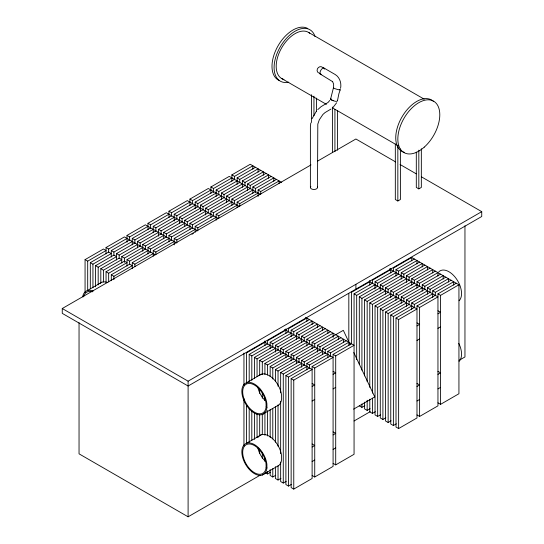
<?xml version="1.0" encoding="UTF-8"?>
<svg xmlns="http://www.w3.org/2000/svg" width="544" height="544" viewBox="0 0 544 544"><rect width="100%" height="100%" fill="white"/><g stroke="black" fill="none" stroke-linecap="round" stroke-linejoin="round"><path stroke-width="0.82" d="M333.615 87.101L333.608 83.973L332.445 81.328L332.717 81.716L320.545 74.236M340.571 88.346C341.618 83.266 339.83 77.357 335.267 74.562L324.442 68.306M310.801 122.978L310.386 126.813L310.386 187.428M340.204 89.882L338.892 93.711L337.43 100.953A3.665 1.19 15.9 0 1 335.05 101.245L331.684 100.13L330.596 99.022L333.438 87.822M330.596 99.022L330.691 98.729A3.665 1.19 15.9 0 1 331.017 98.512M312.079 118.66L316.384 111.214M336.654 102.734L332.874 107.664M329.807 100.436L328.052 102.449L321.055 106.678L317.757 109.636M330.97 109.052L325.081 112.547L322.884 114.492L319.294 119.83L317.805 124.107L317.506 187.428M85.068 259.631L103.421 249.036L106.046 250.546L87.693 261.147L85.068 259.631L85.068 292.577M106.046 253.926L106.046 247.52L124.399 236.926L155.203 254.714M127.017 242.196L127.017 235.409L145.37 224.815L176.834 242.978M147.995 229.711L147.995 223.305L166.342 212.711L197.805 230.874M168.966 217.6L168.966 211.194L187.32 200.6L218.124 218.382M189.938 205.489L189.938 199.084L208.291 188.489L239.095 206.278M210.916 193.385L210.916 186.973L229.269 176.378L260.726 194.541M231.887 181.274L231.887 174.869L250.24 164.274L281.704 182.437M106.046 247.52L108.664 249.036L127.017 238.442M127.017 235.409L129.642 236.926L147.995 226.331M147.995 223.305L150.613 224.815L168.966 214.22M168.966 211.194L171.591 212.711L189.938 202.11M189.938 199.084L192.562 200.6L210.916 190.006M210.916 186.973L213.534 188.489L231.887 177.895M231.887 174.869L234.512 176.378L252.858 165.784L252.858 169.164M90.318 262.657L108.664 252.062L111.289 253.579L92.936 264.173L90.318 262.657L90.318 288.85M111.289 256.958L111.289 250.546L129.642 239.952M132.26 244.848L132.26 238.442L150.613 227.848M153.238 232.737L153.238 226.331L171.591 215.737M174.209 221L174.209 214.22L192.562 203.626M195.18 208.522L195.18 202.11L213.534 191.515M216.158 196.411L216.158 190.006L234.512 179.404M237.13 184.3L237.13 177.895L255.483 167.3M111.289 250.546L113.907 252.062L132.26 241.468M132.26 238.442L134.885 239.952L153.238 229.357M153.238 226.331L155.856 227.848L174.209 217.246M174.209 214.22L176.834 215.737L195.18 205.142M195.18 202.11L197.805 203.626L216.158 193.032M216.158 190.006L218.776 191.515L237.13 180.921M237.13 177.895L239.754 179.404L258.108 168.81L258.108 172.19M95.56 265.683L113.907 255.088L116.532 256.605L98.178 267.199L95.56 265.683L95.56 286.804M116.532 259.984L116.532 253.579L134.885 242.978M137.503 247.874L137.503 241.468L155.856 230.874M158.481 236.137L158.481 229.357L176.834 218.763M179.452 223.652L179.452 217.246L197.805 206.652M200.43 211.548L200.43 205.142L218.776 194.541M221.401 199.437L221.401 193.032L239.754 182.437M242.372 187.326L242.372 180.921L260.726 170.326M116.532 253.579L119.156 255.088L137.503 244.494M137.503 241.468L140.128 242.978L158.481 232.383M158.481 229.357L161.099 230.874L179.452 220.279M179.452 217.246L182.077 218.763L200.43 208.168M200.43 205.142L203.048 206.652L221.401 196.058M221.401 193.032L224.019 194.541L242.372 183.947M242.372 180.921L244.997 182.437L263.35 171.843L263.35 175.216M100.803 268.716L119.156 258.114L121.774 259.631L103.421 270.225L100.803 268.716L100.803 283.077M121.774 263.01L121.774 256.605L140.128 246.01M142.746 251.274L142.746 244.494L161.099 233.9M163.724 238.789L163.724 232.383L182.077 221.789M184.695 226.685L184.695 220.279L203.048 209.678M205.673 214.948L205.673 208.168L224.019 197.574M226.644 202.463L226.644 196.058L244.997 185.463M247.615 190.352L247.615 183.947L265.968 173.352M121.774 256.605L124.399 258.114L142.746 247.52M142.746 244.494L145.37 246.01L163.724 235.409M163.724 232.383L166.342 233.9L184.695 223.305M184.695 220.279L187.32 221.789L205.673 211.194M205.673 208.168L208.291 209.678L226.644 199.084M226.644 196.058L229.269 197.574L247.615 186.973M247.615 183.947L250.24 185.463L268.593 174.869L268.593 178.248M106.046 271.742L124.399 261.147L127.017 262.657L108.664 273.251L106.046 271.742L106.046 282.724M127.017 266.036L127.017 259.631L145.37 249.036M147.995 253.926L147.995 247.52L166.342 236.926M168.966 241.822L168.966 235.409L187.32 224.815M189.938 229.711L189.938 223.305L208.291 212.711M210.916 217.6L210.916 211.194L229.269 200.6M231.887 205.489L231.887 199.084L250.24 188.489M252.858 193.385L252.858 186.973L271.211 176.378M127.017 259.631L129.642 261.147L147.995 250.546M147.995 247.52L150.613 249.036L168.966 238.442M168.966 235.409L171.591 236.926L189.938 226.331M189.938 223.305L192.562 224.815L210.916 214.22M210.916 211.194L213.534 212.711L231.887 202.11M231.887 199.084L234.512 200.6L252.858 190.006M252.858 186.973L255.483 188.489L273.836 177.895L273.836 181.274M111.289 274.768L129.642 264.173L132.26 265.683L113.907 276.284L111.289 274.768L111.289 280.684M132.26 268.593L132.26 262.657L150.613 252.062M153.238 256.108L153.238 250.546L171.591 239.952M174.209 244.848L174.209 238.442L192.562 227.848M195.18 232.261L195.18 226.331L213.534 215.737M216.158 220.157L216.158 214.22L234.512 203.626M237.13 207.672L237.13 202.11L255.483 191.515M258.108 196.411L258.108 190.006L276.454 179.404M87.183 290.666L101.864 282.186M132.26 262.657L134.885 264.173L153.238 253.579M153.238 250.546L155.856 252.062L174.209 241.468M174.209 238.442L176.834 239.952L195.18 229.357M195.18 226.331L197.805 227.848L216.158 217.246M216.158 214.22L218.776 215.737L237.13 205.142M237.13 202.11L239.754 203.626L258.108 193.032M258.108 190.006L260.726 191.515L279.079 180.921L279.079 183.457M421.389 176.807L481.739 211.65L481.739 216.492L188.102 386.022L62.261 313.364L62.261 308.523L311.005 164.914M317.628 161.085L355.898 138.992L395.638 161.935M191.93 234.26L193.399 233.417M395.325 143.976L395.325 199.539L397.841 200.994L400.391 199.519L400.391 149.015M416.303 152.075L416.303 187.428L418.819 188.884L421.335 187.428L421.335 148.709M62.261 308.523L188.102 381.174L481.739 211.65M285.892 330.167L267.546 340.762L267.546 344.155M390.762 269.62L372.409 280.214L372.409 283.608M437.954 402.825L440.579 404.335L458.932 393.74L458.932 284.757L411.74 257.509L393.387 268.11L393.387 271.497M249.193 381.419L249.193 354.382L267.546 343.788M270.164 348.684L270.164 342.278L288.517 331.677M291.142 336.573L291.142 330.167L309.488 319.573M333.084 463.366L335.709 464.882L354.062 454.288L354.062 293.842L372.409 283.24M375.034 288.98L375.034 281.731L393.387 271.136M396.005 276.026L396.005 269.62L414.358 259.026M249.193 354.382L251.811 355.898L270.164 345.304M270.164 342.278L272.789 343.788L291.142 333.193M291.142 330.167L293.76 331.677L312.113 321.082L312.113 324.462M354.062 293.842L356.68 295.351L375.034 284.757M375.034 281.731L377.658 283.24L396.005 272.646M396.005 269.62L398.63 271.136L416.983 260.542L416.983 263.915M254.436 378.536L254.436 357.415L272.789 346.814M275.407 352.084L275.407 345.304L293.76 334.71M296.385 339.599L296.385 333.193L314.731 322.599M359.305 364.453L359.305 296.868L377.658 286.273M380.276 291.162L380.276 284.757L398.63 274.162M401.254 279.052L401.254 272.646L419.601 262.052M254.436 357.415L257.054 358.924L275.407 348.33M275.407 345.304L278.032 346.814L296.385 336.219M296.385 333.193L299.003 334.71L317.356 324.108L317.356 327.488M359.305 296.868L361.923 298.377L380.276 287.783M380.276 284.757L382.901 286.273L401.254 275.672M401.254 272.646L403.872 274.162L422.226 263.568L422.226 266.948M259.678 375.646L259.678 360.441L278.032 349.846M280.65 354.736L280.65 348.33L299.003 337.736M301.628 342.625L301.628 336.219L319.981 325.625M364.548 375.931L364.548 299.894L382.901 289.299M385.519 294.188L385.519 287.783L403.872 277.188M406.497 282.458L406.497 275.672L424.844 265.078M259.678 360.441L262.296 361.95L280.65 351.356M280.65 348.33L283.274 349.846L301.628 339.245M301.628 336.219L304.246 337.736L322.599 327.141L322.599 330.521M364.548 299.894L367.166 301.41L385.519 290.809M385.519 287.783L388.144 289.299L406.497 278.705M406.497 275.672L409.115 277.188L427.468 266.594L427.468 269.974M264.921 374.449L264.921 363.467L283.274 352.872M285.892 357.762L285.892 351.356L304.246 340.762M306.87 346.032L306.87 339.245L325.224 328.651M369.791 387.403L369.791 302.92L388.144 292.325M390.762 297.595L390.762 290.809L409.115 280.214M411.74 285.11L411.74 278.705L430.093 268.11M264.921 363.467L267.546 364.983L285.892 354.382M285.892 351.356L288.517 352.872L306.87 342.278M306.87 339.245L309.488 340.762L327.842 330.167L327.842 333.547M369.791 302.92L372.409 304.436L390.762 293.842M390.762 290.809L393.387 292.325L411.74 281.731M411.74 278.705L414.358 280.214L432.711 269.62L432.711 273M270.164 376.632L270.164 366.493L288.517 355.898M291.142 360.794L291.142 354.382L309.488 343.788M312.113 348.684L312.113 342.278L330.466 331.677M380.589 414.752L377.658 416.446L375.034 414.929L375.034 305.946L393.387 295.351M396.005 300.247L396.005 293.842L414.358 283.24M416.983 288.136L416.983 281.731L435.336 271.136M246.582 382.697L261.263 374.218M270.164 366.493L272.789 368.009L291.142 357.415M291.142 354.382L293.76 355.898L312.113 345.304M312.113 342.278L314.731 343.788L333.084 333.193L333.084 337.416M375.034 305.946L377.658 307.462L396.005 296.868M396.005 293.842L398.63 295.351L416.983 284.757M416.983 281.731L419.601 283.24L437.954 272.646L437.954 276.026M275.407 381.351L275.407 369.519L293.76 358.924M296.385 363.82L296.385 357.415L314.731 346.814M317.356 352.084L317.356 345.304L343.312 330.317L350.18 344.862M385.832 417.778L382.901 419.472L380.276 417.962L380.276 308.978L398.63 298.377M401.254 303.273L401.254 296.868L419.601 286.273M422.226 291.162L422.226 284.757L440.579 274.162M275.407 369.519L278.032 371.035L296.385 360.441M296.385 357.415L299.003 358.924L317.356 348.33M317.356 345.304L319.981 346.814L338.327 336.219L338.327 339.599M380.276 308.978L382.901 310.488L401.254 299.894M401.254 296.868L403.872 298.377L422.226 287.783M422.226 284.757L424.844 286.273L443.197 275.672L443.197 279.052M280.65 392.822L280.65 372.545L299.003 361.95M301.628 367.22L301.628 360.441L319.981 349.846M322.599 354.736L322.599 348.33L340.952 337.736M391.082 420.804L388.144 422.498L385.519 420.988L385.519 312.004L403.872 301.41M406.497 306.299L406.497 299.894L424.844 289.299M427.468 294.188L427.468 287.783L445.822 277.188M280.65 372.545L283.274 374.061L301.628 363.467M301.628 360.441L304.246 361.95L322.599 351.356M322.599 348.33L325.224 349.846L343.57 339.245L343.57 342.625M385.519 312.004L388.144 313.514L406.497 302.92M406.497 299.894L409.115 301.41L427.468 290.809M427.468 287.783L430.093 289.299L448.44 278.705L448.44 282.084M291.455 484.378L288.517 486.071L285.892 484.561L285.892 375.578L304.246 364.983M306.87 369.872L306.87 363.467L325.224 352.872M327.842 357.762L327.842 351.356L346.195 340.762M396.324 423.83L393.387 425.53L390.762 424.014L390.762 315.03L409.115 304.436M411.74 309.325L411.74 302.92L430.093 292.325M432.711 297.595L432.711 290.809L451.064 280.214M285.892 375.578L288.517 377.087L306.87 366.493M306.87 363.467L309.488 364.983L327.842 354.382M327.842 351.356L330.466 352.872L348.82 342.278M390.762 315.03L393.387 316.547L411.74 305.946M411.74 302.92L414.358 304.436L432.711 293.842M432.711 290.809L435.336 292.325L453.682 281.731L453.682 285.11M330.466 355.898L312.113 366.493L312.113 478.502L293.76 489.097L291.142 487.587L291.142 378.604L309.488 368.009M312.113 475.476L314.731 476.993L333.084 466.398L333.084 354.382L351.438 343.788L351.438 292.325L369.791 281.731L416.983 308.978L398.63 319.573L396.005 318.056L396.005 427.04L398.63 428.556L416.983 417.962L416.983 305.946L435.336 295.351M396.005 318.056L414.358 307.462M416.983 414.929L419.601 416.446L437.954 405.851L437.954 293.842L456.307 283.24M291.142 378.604L293.76 380.113L312.113 369.519L264.921 342.278L246.568 352.872L246.568 383.282M312.113 366.493L314.731 368.009L333.084 357.415L284.587 329.412M333.084 354.382L335.709 355.898L354.062 345.304L305.558 317.302M416.983 305.946L419.601 307.462L437.954 296.868L389.456 268.865M437.954 293.842L440.579 295.351L458.932 284.757M262.29 414.474L276.971 405.994A17.796 10.275 60 0 0 281.622 398.942L281.561 395.114A17.796 10.275 60 0 0 272.136 377.747A17.796 10.275 60 0 0 258.985 375.639M312.113 386.471L314.731 384.962L312.113 383.445M333.084 374.367L335.709 372.851L333.084 371.334M416.983 325.931L419.601 324.414L416.983 322.898M437.954 313.82L440.579 312.304L437.954 310.794M312.113 401.003L314.731 399.493M333.084 388.899L335.709 387.382M416.983 340.462L419.601 338.946M437.954 328.352L440.579 326.835M261.263 434.765L246.582 443.238L246.568 404.403M353.614 409.136L374.768 396.916L353.797 352.519M359.305 405.851L361.923 407.361L364.861 405.668M364.548 402.118L364.548 408.877L367.166 410.394L370.104 408.694M79.043 322.674L79.043 453.832L188.102 516.8L260.073 475.252M354.069 420.981L370.226 411.652M459.082 360.352L464.957 356.959L464.957 225.801M262.29 475.021L276.971 466.541A17.796 10.275 60 0 0 281.622 459.49L281.561 455.661A17.796 10.275 60 0 0 271.334 437.628A17.796 10.275 60 0 0 258.101 437.274M312.113 447.018L314.731 445.509L312.113 443.992M333.084 434.914L335.709 433.398L333.084 431.882M416.983 386.478L419.601 384.962L416.983 383.445M437.954 374.367L440.579 372.851L437.954 371.341M265.574 472.831L267.546 473.967L270.477 472.267M369.791 399.235L369.791 411.903L372.409 413.42L375.346 411.72M270.164 469.56L270.164 475.476L272.789 476.993L275.72 475.293M275.407 466.677L275.407 478.502L278.032 480.019L280.969 478.326M312.113 461.55L314.731 460.04M333.084 449.439L335.709 447.93M416.983 401.003L419.601 399.493M437.954 388.899L440.579 387.382M280.65 462.101L280.65 481.535L283.274 483.045L286.212 481.352M321.919 66.878C318.702 65.47 315.54 69.822 317.873 72.44M333.261 100.817L330.738 99.375M308.421 32.32L424.204 99.171M281.724 78.56L326.427 104.366M332.289 107.753L398.242 145.833M400.051 164.485L416.242 173.835M337.382 100.32L337.525 100.667M440.579 295.351L440.579 404.335M435.336 292.325L435.336 295.718M430.093 289.299L430.093 292.686M424.844 286.273L424.844 289.66M419.601 283.24L419.601 286.634M419.601 307.462L419.601 416.446M418.819 150.158L418.819 188.884M414.358 280.214L414.358 283.608M414.358 304.436L414.358 307.822M411.74 257.509L411.74 260.889M409.115 277.188L409.115 280.582M409.115 301.41L409.115 304.796M403.872 274.162L403.872 277.549M403.872 298.377L403.872 301.77M398.63 271.136L398.63 274.523M398.63 295.351L398.63 298.744M398.63 319.573L398.63 428.556M397.841 145.432L397.841 200.994M393.387 292.325L393.387 295.718M393.387 316.547L393.387 425.53M390.762 268.287L390.762 273M388.144 289.299L388.144 292.686M388.144 313.514L388.144 422.498M382.901 286.273L382.901 289.66M382.901 310.488L382.901 419.472M377.658 283.24L377.658 286.634M377.658 307.462L377.658 416.446M372.409 304.436L372.409 393.142M372.409 398.208L372.409 413.42M369.791 280.398L369.791 285.11M367.166 301.41L367.166 381.664M367.166 400.255L367.166 410.394M361.923 298.377L361.923 370.192M361.923 403.981L361.923 407.361M356.68 295.351L356.68 359.557M355.898 284.301L355.898 289.15M348.82 293.345L348.82 345.658M337.436 110.507L337.436 150.26M335.709 355.898L335.709 464.882M334.92 109.419L334.92 151.708M332.404 107.039L332.404 152.558M330.466 352.872L330.466 356.259M325.224 349.846L325.224 353.233M319.981 346.814L319.981 350.207M316.465 98.09L316.465 111.622M314.731 343.788L314.731 347.181M314.731 368.009L314.731 476.993M313.949 96.159L313.949 115.614M311.433 94.704L311.433 122.516M309.488 340.762L309.488 344.155M309.488 364.983L309.488 368.37M306.87 321.436L306.87 318.056L288.517 328.651L288.517 332.044M304.246 337.736L304.246 341.122M304.246 361.95L304.246 365.344M299.003 334.71L299.003 338.096M299.003 358.924L299.003 362.318M293.76 331.677L293.76 335.07M293.76 355.898L293.76 359.292M293.76 380.113L293.76 489.097M288.517 352.872L288.517 356.259M288.517 377.087L288.517 486.071M285.892 328.834L285.892 333.547M283.274 349.846L283.274 353.233M283.274 374.061L283.274 483.045M280.65 401.275L280.65 453.655M278.032 346.814L278.032 350.207M278.032 371.035L278.032 386.24M278.032 404.831L278.032 446.223M278.032 465.657L278.032 480.019M275.407 406.694L275.407 442.177M272.789 343.788L272.789 347.181M272.789 368.009L272.789 378.991M272.789 408.558L272.789 438.974M272.789 468.54L272.789 476.993M270.164 409.578L270.164 437.458M267.546 364.983L267.546 375.115M267.546 410.604L267.546 435.948M267.546 471.43L267.546 473.967M264.921 340.945L264.921 345.658M264.921 398.106L264.921 400.642M264.921 412.468L264.921 435.275M264.921 458.089L264.921 461.468M262.296 361.95L262.296 374.626M262.296 392.367L262.296 398.283M262.296 414.331L262.296 434.608M262.296 453.193L262.296 458.266M260.726 191.515L260.726 194.058M259.678 388.321L259.678 393.387M259.678 414.508L259.678 435.628M259.678 449.147L259.678 453.37M257.054 358.924L257.054 376.666M257.054 413.841L257.054 437.498M255.483 188.489L255.483 192.726M254.436 412.325L254.436 439.362M251.811 355.898L251.811 380.399M251.811 410.815L251.811 440.382M250.24 185.463L250.24 188.85M249.193 408.456L249.193 442.245M244.997 182.437L244.997 185.824M243.95 353.049L243.95 385.152M243.95 398.67L243.95 445.978M239.754 179.404L239.754 182.798M239.754 203.626L239.754 206.169M234.512 176.378L234.512 179.772M234.512 200.6L234.512 203.986M229.269 197.574L229.269 200.96M224.019 194.541L224.019 197.934M218.776 191.515L218.776 194.908M218.776 215.737L218.776 218.28M213.534 188.489L213.534 192.726M213.534 212.711L213.534 216.097M208.291 209.678L208.291 213.071M203.048 206.652L203.048 210.045M197.805 203.626L197.805 207.019M197.805 227.848L197.805 230.384M192.562 200.6L192.562 203.986M192.562 224.815L192.562 228.208M188.102 381.174L188.102 516.8M187.32 221.789L187.32 225.182M182.077 218.763L182.077 222.156M176.834 215.737L176.834 219.123M176.834 239.952L176.834 242.495M171.591 212.711L171.591 216.097M171.591 236.926L171.591 240.319M166.342 233.9L166.342 237.286M161.099 230.874L161.099 234.26M155.856 227.848L155.856 231.234M155.856 252.062L155.856 254.606M150.613 224.815L150.613 228.208M150.613 249.036L150.613 252.423M145.37 246.01L145.37 249.397M140.128 242.978L140.128 246.371M134.885 239.952L134.885 243.345M134.885 264.173L134.885 266.716M129.642 236.926L129.642 240.319M129.642 261.147L129.642 264.534M124.399 258.114L124.399 262.358M119.156 255.088L119.156 258.482M113.907 252.062L113.907 255.456M113.907 276.284L113.907 279.657M108.664 249.036L108.664 252.423M108.664 273.251L108.664 281.704M103.421 270.225L103.421 282.057M98.178 267.199L98.178 284.94M92.936 264.173L92.936 287.824M87.693 261.147L87.693 290.714M317.383 186.898A3.556 2.054 0 0 1 313.48 189.468A3.556 2.054 0 0 1 310.862 186.402M339.592 89.4A3.645 0.394 16.1 0 1 339.952 89.91L339.49 89.869A3.522 0.381 16.1 0 1 335.437 88.828L334.676 88.556A3.645 0.394 16.1 0 1 333.69 87.795M321.558 74.487A3.563 1.958 -60 0 1 320.749 70.373A3.563 1.958 -60 0 1 324.768 68.748M322.225 67.361A3.556 2.768 -60 0 1 324.421 69.061M320.919 74.12A3.556 2.768 -60 0 1 318.723 72.42M99.586 283.608A17.796 10.275 60 0 1 107.834 282.622M82.647 296.847A17.796 10.275 60 0 1 93.146 291.101M83.592 296.874A16.612 9.588 60 0 1 92.371 291.808M458.803 343.427A17.796 10.275 60 0 1 461.407 351.825L461.475 355.654A17.796 10.275 60 0 1 459.095 361.291M438.838 271.803A17.796 10.275 60 0 1 451.989 273.911A17.796 10.275 60 0 1 461.407 291.278L461.475 295.106A17.796 10.275 60 0 1 459.095 300.744M264.982 400.411A16.612 9.588 60 0 1 257.788 387.165M264.982 460.958A16.612 9.588 60 0 1 257.788 447.712M283.975 79.478A26.697 15.416 -60 0 1 281.377 48.341A26.697 15.416 -60 0 1 309.74 33.252M279.487 80.566A29.662 17.122 -60 0 1 277.515 46.791A29.662 17.122 -60 0 1 307.802 28.54M288.769 82.178A29.662 17.122 -60 0 1 280.242 46.879A29.662 17.122 -60 0 1 315.078 36.611M404.695 152.456A29.662 17.122 -60 0 1 401.567 117.674A29.662 17.122 -60 0 1 433.357 101.32M266.125 406.66L266.023 403.063A16.612 9.588 60 0 0 247.799 383.561A16.612 9.588 60 0 0 248.452 406.803A16.612 9.588 60 0 0 266.125 406.66M266.125 467.208L266.023 463.61A16.612 9.588 60 0 0 247.799 444.108A16.612 9.588 60 0 0 248.452 467.35A16.612 9.588 60 0 0 266.125 467.208M266.941 407.422L266.88 403.594A17.796 10.275 60 0 0 247.466 382.459A17.796 10.275 60 0 0 247.88 407.204A17.796 10.275 60 0 0 266.941 407.422M266.941 467.969L266.88 464.141A17.796 10.275 60 0 0 247.466 443.006A17.796 10.275 60 0 0 247.88 467.752A17.796 10.275 60 0 0 266.941 467.969M424.245 147.145A29.662 17.122 -60 0 0 433.65 101.198A29.662 17.122 -60 0 0 398.555 132.314A29.662 17.122 -60 0 0 424.245 147.145"/></g></svg>
